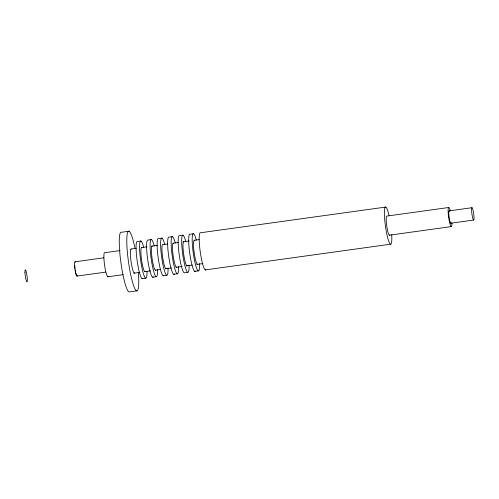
<?xml version="1.0" encoding="UTF-8"?>
<svg xmlns="http://www.w3.org/2000/svg" width="499" height="499" viewBox="0 0 499 499"><rect width="100%" height="100%" fill="white"/><g stroke="black" fill="none" stroke-linecap="round" stroke-linejoin="round"><path stroke-width="0.75" d="M129.048 231.23L121.507 232.278A30.196 4.354 82.1 0 0 120.552 259.898A30.196 4.354 82.1 0 0 128.96 291.946L136.501 290.898M140.974 241.023L137.468 241.51A18.806 2.713 82.1 0 0 137.2 261.152A18.806 2.713 82.1 0 0 142.783 278.392M151.496 239.564L147.991 240.05A18.806 2.713 82.1 0 0 147.723 259.692A18.806 2.713 82.1 0 0 153.305 276.933M162.019 238.104L158.507 238.591A18.806 2.713 82.1 0 0 158.245 258.233A18.806 2.713 82.1 0 0 163.828 275.473M172.542 236.645L169.03 237.131A18.806 2.713 82.1 0 0 168.768 256.773A18.806 2.713 82.1 0 0 174.351 274.013M183.064 235.185L179.553 235.671A18.806 2.713 82.1 0 0 178.96 252.874A18.806 2.713 82.1 0 0 184.2 272.828L187.705 272.342M193.587 233.725L190.075 234.212A18.806 2.713 82.1 0 0 189.813 253.848A18.806 2.713 82.1 0 0 195.396 271.094M385.789 207.054L200.598 232.752A18.806 2.713 82.1 0 0 200.33 252.388A18.806 2.713 82.1 0 0 205.919 269.635M120.122 250.56L104.784 252.687A12.194 1.759 82.1 0 0 104.615 265.424A12.194 1.759 82.1 0 0 108.233 276.608M130.863 249.07L136.227 248.327M141.597 247.585L146.968 246.837M151.565 246.2L157.703 245.346M163.073 244.604L167.67 243.967M173.041 243.219L178.411 242.477M183.008 241.834L189.146 240.986M194.516 240.237L199.113 239.601M448.826 207.484L386.918 216.073A9.681 1.397 82.1 0 0 386.781 226.178A9.681 1.397 82.1 0 0 389.657 235.054M75.056 261.794L103.879 257.796M449.243 210.859L472.042 207.696M450.79 223.234L473.588 220.065A6.262 0.904 82.1 0 0 473.27 211.183A6.262 0.904 82.1 0 0 471.592 210.391A6.262 0.904 82.1 0 0 473.588 220.065M76.846 276.103L105.669 272.105M389.307 235.197L451.215 226.608M107.796 276.789L123.134 274.662M133.869 273.171L140.007 272.317M144.61 271.681L150.742 270.826M155.345 270.19L160.715 269.448M165.312 268.805L171.45 267.957M176.053 267.314L182.185 266.466M186.021 265.936L192.152 265.081M196.756 264.445L202.893 263.591M142.109 278.673L145.614 278.186M152.632 277.213L156.137 276.727M163.154 275.754L166.66 275.267M173.677 274.294L177.182 273.808M194.722 271.369L198.228 270.882M205.245 269.909L390.436 244.217M76.703 274.955A6.075 0.873 82.1 0 1 75.817 272.878M75.511 271.568A6.075 0.873 82.1 0 1 75.237 270.071M75.012 268.506A6.075 0.873 82.1 0 1 74.763 265.562M451.171 222.629A6.262 0.904 82.1 0 1 449.156 217.396A6.262 0.904 82.1 0 1 449.524 211.189M451.932 223.109A9.681 1.397 82.1 0 1 450.023 224.107A9.681 1.397 82.1 0 1 448.102 210.16A9.681 1.397 82.1 0 1 450.235 210.784M391.734 234.742A18.806 2.713 82.1 0 1 388.397 240.231A18.806 2.713 82.1 0 1 384.398 211.882A18.806 2.713 82.1 0 1 389.014 215.418M77.289 275.411A7.242 1.042 82.1 0 1 74.956 269.354A7.242 1.042 82.1 0 1 75.38 262.175M168.051 267.957A18.806 2.713 82.1 0 1 164.439 270.695A18.806 2.713 82.1 0 1 160.616 243.456A18.806 2.713 82.1 0 1 164.757 244.522M166.279 268.556A12.194 1.759 82.1 0 1 162.662 257.372A12.194 1.759 82.1 0 1 162.836 244.635M189.096 265.038A18.806 2.713 82.1 0 1 185.485 267.776A18.806 2.713 82.1 0 1 181.661 240.537A18.806 2.713 82.1 0 1 185.803 241.603M187.325 265.636A12.194 1.759 82.1 0 1 183.707 254.453A12.194 1.759 82.1 0 1 183.875 241.716M178.573 266.497A18.806 2.713 82.1 0 1 174.962 269.235A18.806 2.713 82.1 0 1 171.138 241.996A18.806 2.713 82.1 0 1 175.28 243.063M176.802 267.096A12.194 1.759 82.1 0 1 173.184 255.912A12.194 1.759 82.1 0 1 173.359 243.175M199.612 263.578A18.806 2.713 82.1 0 1 196.007 266.316A18.806 2.713 82.1 0 1 192.184 239.077A18.806 2.713 82.1 0 1 196.325 240.144M197.847 264.177A12.194 1.759 82.1 0 1 194.017 251.409A12.194 1.759 82.1 0 1 194.941 240.898M134.718 272.934A12.194 1.759 82.1 0 1 131.094 261.75A12.194 1.759 82.1 0 1 131.268 249.013M138.391 272.541A30.196 4.354 82.1 0 1 133.433 285.129A30.196 4.354 82.1 0 1 126.84 238.029A30.196 4.354 82.1 0 1 134.961 248.065M157.528 269.416A18.806 2.713 82.1 0 1 153.917 272.155A18.806 2.713 82.1 0 1 150.093 244.915A18.806 2.713 82.1 0 1 154.235 245.982M155.763 270.015A12.194 1.759 82.1 0 1 152.139 258.831A12.194 1.759 82.1 0 1 152.314 246.094M147.018 271.637A18.806 2.713 82.1 0 1 143.263 273.178A18.806 2.713 82.1 0 1 139.577 246.15A18.806 2.713 82.1 0 1 143.712 247.442M145.24 271.475A12.194 1.759 82.1 0 1 141.616 260.291A12.194 1.759 82.1 0 1 141.791 247.554M24.956 272.473A6.075 0.873 82.1 0 0 26.896 281.866A6.075 0.873 82.1 0 0 26.59 273.246A6.075 0.873 82.1 0 0 24.956 272.473"/></g></svg>
